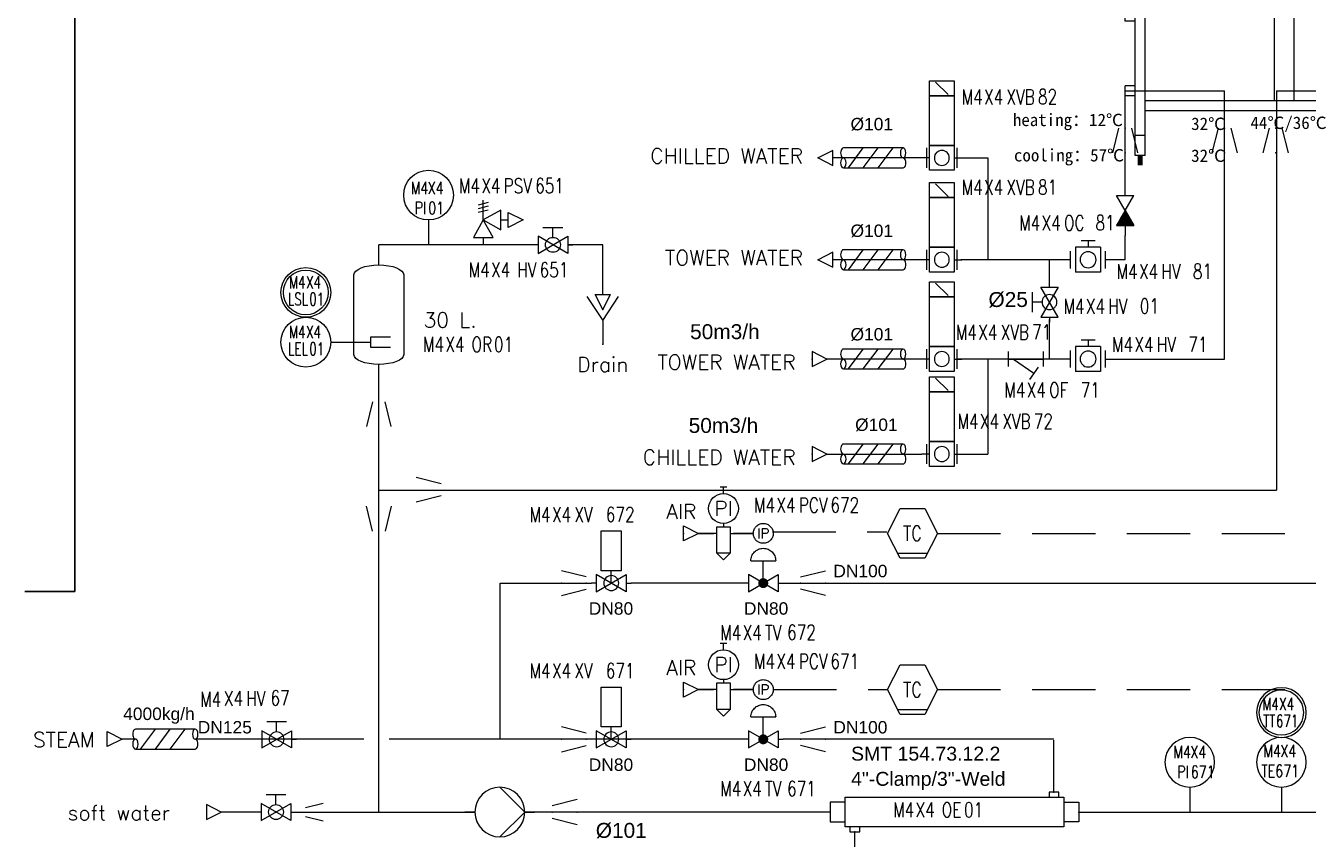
# Model space of a CAD drawing. Header units: inches. Extents: x 10544 to 11608, y 23833 to 24615.
# Drawn here: x 11099.6 to 11357.3, y 23988.8 to 24152.4 of the extents above; entities that cross this region are included whole.
import ezdxf
from ezdxf.enums import TextEntityAlignment as Align

# ---------------------------------------------------------------- set-up
doc = ezdxf.new("R2010")
doc.units = ezdxf.units.IN
doc.header["$MEASUREMENT"] = 0
doc.linetypes.add('ACAD_ISO02W100', pattern=[15, 12, -3])
doc.linetypes.add('DASHED', pattern=[19.05, 12.7, -6.35])
for name, color, linetype, lineweight in [('11 Pipe Air Instrument', 3, 'Continuous', 30), ('19 Pipe Process', 30, 'Continuous', 30), ('31 Equipment', 7, 'Continuous', 9), ('32 Instruments Control Loop', 140, 'DASHED', 9), ('33 Instruments Labels', 7, 'Continuous', 9), ('40 TXT Data', 7, 'Continuous', 9), ('43 TXT English', 7, 'Continuous', 9), ('Other-material', 7, 'Continuous', 9)]:
    doc.layers.add(name, color=color, linetype=linetype, lineweight=lineweight)
for name, color, linetype in [('13 Pipe Water Hot', 161, 'Continuous'), ('14 Pipe Water Cold', 142, 'Continuous'), ('20 Pipe Steam Industrial', 231, 'Continuous'), ('60 TXT International', 7, 'Continuous'), ('DIAMETRE', 7, 'Continuous'), ('MATERIEL-DIVERS', 7, 'Continuous'), ('POMPES-PROCESS', 7, 'Continuous'), ('REPERES', 7, 'Continuous'), ('Steam pipe', 231, 'Continuous'), ('TEXTES', 7, 'Continuous'), ('TITRE', 7, 'Continuous'), ('TUYAUTERIE-EAU', 5, 'Continuous'), ('TUYAUTERIE-VAPEUR INDUSTRIELLE', 231, 'Continuous'), ('TXT_FR', 7, 'Continuous'), ('VANNES', 7, 'Continuous')]:
    doc.layers.add(name, color=color, linetype=linetype)
doc.layers.get('REPERES').off()
doc.styles.add('ROMANS', font='ROMANS.SHX')
doc.styles.get("Standard").update_dxf_attribs({"font": 'arial.ttf'})

# ---------------------------------------------------------------- blocks, each defined once
blk = doc.blocks.new('CR')
at = {"color": 7}
for p, q in [((-2.5, 2.5), (2.5, 1.25)), ((2.5, 1.25), (2.5, 1.25)), ((2.5, -1.25), (-2.5, -2.5))]:
    blk.add_line(p, q, dxfattribs=at)
at = {"color": 7, "extrusion": (-1, 0, 0)}
blk.add_point((-2.5, 0), dxfattribs=at)
at = {"color": 7, "extrusion": (1, 0, 0)}
blk.add_point((2.5, 0), dxfattribs=at)
blk = doc.blocks.new('FLE23')
at = {"color": 7}
for p, q in [((0, -1.5), (0, 1.5)), ((0, 1.5), (3, 0)), ((3, 0), (0, -1.5))]:
    blk.add_line(p, q, dxfattribs=at)
at = {"layer": 'MATERIEL-DIVERS', "color": 2}
for p in [(0, 0), (3, 0)]:
    blk.add_point(p, dxfattribs=at)
at = {"layer": 'MATERIEL-DIVERS', "color": 7, "extrusion": (-1, 0, 0)}
blk.add_point((0, 0), dxfattribs=at)
at = {"layer": 'MATERIEL-DIVERS', "color": 7, "extrusion": (1, 0, 0)}
blk.add_point((3, 0), dxfattribs=at)
blk = doc.blocks.new('APV-FCE-GEN-REDCON-1')
at = {"layer": '31 Equipment', "color": 7}
for p, q in [((-2.5, 2.5), (2.5, 1.25)), ((2.5, 1.25), (2.5, 1.25)), ((2.5, -1.25), (-2.5, -2.5))]:
    blk.add_line(p, q, dxfattribs=at)
blk = doc.blocks.new('APV-OTH-GEN-INSULATE-1')
at = {"layer": '31 Equipment'}
for p, q in [((6, 2), (-6, 2)), ((-5, -2), (-2, 2)), ((-2, -2), (1, 2)), ((1, -2), (4, 2)), ((-6, -2), (6, -2))]:
    blk.add_line(p, q, dxfattribs=at)
for centre, major_axis in [((-6, 1), (0, 1)), ((6, -1), (0, -1))]:
    blk.add_ellipse(centre, major_axis=major_axis, ratio=0.547943, start_param=0, end_param=3.141593, dxfattribs=at)
at = {"layer": '31 Equipment', "extrusion": (0, 0, -1)}
for centre, major_axis in [((-6, -1), (0, -1)), ((6, 1), (0, 1))]:
    blk.add_ellipse(centre, major_axis=major_axis, ratio=0.547943, dxfattribs=at)
blk = doc.blocks.new('APV-VLVM-BALL-KHV+MF-1')
at = {"layer": '31 Equipment'}
for p, q in [((-2, 3.5), (2, 3.5)), ((0, 1.5), (0, 3.5)), ((-3, 1.734), (-3, -1.734)), ((-3, -1.734), (3, 1.734)), ((3, -1.734), (-3, 1.734)), ((3, 1.734), (3, -1.734))]:
    blk.add_line(p, q, dxfattribs=at)
at = {"layer": '31 Equipment', "ltscale": 38}
for p, q in [((-3, 0), (-4, 0)), ((3, 0), (4, 0))]:
    blk.add_line(p, q, dxfattribs=at)
at = {"layer": '31 Equipment'}
blk.add_circle((0, 0), 1.5, dxfattribs=at)
blk = doc.blocks.new('APV-HEX-TUB-11')
at = {"layer": '31 Equipment'}
for p, q in [((47, 3), (3, 3)), ((3, 3), (3, -3)), ((4, 3), (4, 4)), ((4, 4), (6, 4)), ((6, 4), (6, 3)), ((47, -3), (47, 3)), ((3, 2), (0, 2)), ((0, 2), (0, -2)), ((47, 2), (50, 2)), ((50, 2), (50, -2)), ((0, -2), (3, -2)), ((50, -2), (47, -2)), ((3, -3), (47, -3)), ((44, -4), (44, -3)), ((46, -4), (44, -4)), ((46, -3), (46, -4))]:
    blk.add_line(p, q, dxfattribs=at)
at = {"layer": '31 Equipment', "ltscale": 38}
for p in [(5, 4), (0, 0), (50, 0), (45, -4)]:
    blk.add_point(p, dxfattribs=at)
blk = doc.blocks.new('APV-PMP-GEN-CENTR-1')
at = {"layer": '31 Equipment', "ltscale": 38}
for p, q in [((5, 0), (0, 5)), ((-5, 0), (-7, 0)), ((5, 0), (0, -5)), ((5, 0), (7, 0))]:
    blk.add_line(p, q, dxfattribs=at)
blk.add_circle((0, 0), 5, dxfattribs=at)
blk = doc.blocks.new('APV-INS-F-PLC-TC')
at = {"layer": '31 Equipment', "lineweight": -3}
for p, q in [((-5, 0), (-2.5, 5)), ((-2.5, 5), (2.5, 5)), ((2.5, 5), (5, 0)), ((-2.5, -5), (-5, 0)), ((5, 0), (2.5, -5)), ((-3, -4), (3, -4)), ((2.5, -5), (-2.5, -5))]:
    blk.add_line(p, q, dxfattribs=at)
at = {"layer": '33 Instruments Labels', "style": 'ROMANS', "width": 0.8}
blk.add_text('TC', height=3, dxfattribs=at).set_placement((0, 0), align=Align.MIDDLE)
blk = doc.blocks.new('APV-PNE-GEN-PRESREGL-1')
at = {"layer": '31 Equipment', "color": 7}
for p, q in [((-0.67, 9.33), (0.67, 9.33)), ((0, 8), (0, 9.33)), ((-1.33, 0), (-2, 0)), ((-1.33, -4), (-1.33, 1.33)), ((-1.33, 1.33), (1.33, 1.33)), ((1.33, 1.33), (1.33, -4)), ((1.33, 0), (2, 0)), ((-1.33, -4), (0, -5.33)), ((1.33, -4), (-1.33, -4)), ((0, -5.33), (1.33, -4))]:
    blk.add_line(p, q, dxfattribs=at)
at = {"layer": '31 Equipment'}
blk.add_line((0, 2), (0, 1.33), dxfattribs=at)
blk.add_circle((0, 5), 3, dxfattribs=at)
at = {"layer": '31 Equipment', "style": 'ROMANS'}
blk.add_text('PI', height=3, dxfattribs=at).set_placement((0, 5), align=Align.MIDDLE)
blk = doc.blocks.new('APV-VLV-IPCNV-GEN-1')
at = {"layer": '31 Equipment', "linetype": 'ACAD_ISO02W100', "ltscale": 38}
blk.add_circle((0, 0), 2, dxfattribs=at)
at = {"layer": '31 Equipment', "style": 'ROMANS'}
blk.add_text('IP', height=2, dxfattribs=at).set_placement((0, 0), align=Align.MIDDLE)
blk = doc.blocks.new('APV-VLV-MODUL-2WAY-1')
at = {"layer": '31 Equipment', "linetype": 'ACAD_ISO02W100', "ltscale": 38}
for p, q in [((2.5, 4.5), (-2.5, 4.5)), ((0, 1), (0, 4.5))]:
    blk.add_line(p, q, dxfattribs=at)
at = {"layer": '31 Equipment', "ltscale": 38}
for p, q in [((-3, 0), (-4, 0)), ((3, 0), (4, 0))]:
    blk.add_line(p, q, dxfattribs=at)
at = {"layer": '31 Equipment'}
for p, q in [((-3, 1.734), (-3, -1.734)), ((-3, -1.734), (3, 1.734)), ((3, -1.734), (-3, 1.734)), ((3, 1.734), (3, -1.734))]:
    blk.add_line(p, q, dxfattribs=at)
at = {"layer": '31 Equipment', "const_width": 1}
blk.add_lwpolyline([(-0.5, 0, 1), (0.5, 0, 1)], format="xyb", close=True, dxfattribs=at)
at = {"layer": '31 Equipment', "linetype": 'ACAD_ISO02W100', "ltscale": 38}
blk.add_arc((0, 4.5), 2.5, 0, 180, dxfattribs=at)
blk = doc.blocks.new('APV-TNK-GEN-1')
at = {"layer": '31 Equipment'}
for p, q in [((-5, 18), (-5, 2)), ((5, 2), (5, 18))]:
    blk.add_line(p, q, dxfattribs=at)
for centre, major_axis in [((0, 18), (-5, 0)), ((0, 2), (5, 0))]:
    blk.add_ellipse(centre, major_axis=major_axis, ratio=0.4, start_param=3.141593, end_param=6.283185, dxfattribs=at)
at = {"layer": '31 Equipment', "ltscale": 38}
blk.add_point((0, 0), dxfattribs=at)
blk = doc.blocks.new('NBF_ARROW-4TEXTS')
at = {"layer": '40 TXT Data', "color": 5, "style": 'ROMANS'}
blk.add_attdef('CAPACITY', text='', height=2.5, dxfattribs=at).set_placement((-5, 4), align=Align.BOTTOM_RIGHT)
blk.add_attdef('PID-NO/TAG', text='', height=2.5, dxfattribs=at).set_placement((-5, -7), align=Align.TOP_RIGHT)
at = {"layer": '43 TXT English', "style": 'ROMANS'}
blk.add_attdef('TEXT-ENG', text='', height=3, dxfattribs=at).set_placement((-5, -1), align=Align.BOTTOM_RIGHT)
at = {"layer": '60 TXT International', "style": 'ROMANS'}
blk.add_attdef('TEXT-RUS', text='', height=3, dxfattribs=at).set_placement((-5, -2), align=Align.TOP_RIGHT)
blk = doc.blocks.new('NOR_CONICAL_REDUCER')
for p, q in [((-2.07, 2.48), (2.93, 1.23)), ((2.93, -1.27), (-2.07, -2.52))]:
    blk.add_line(p, q)
blk = doc.blocks.new('APV-SIGN-ARW-FLOW-1')
at = {"layer": '31 Equipment'}
for p, q in [((-1.5, -1.5), (-1.5, 1.5)), ((-1.5, 1.5), (1.5, 0)), ((1.5, 0), (-1.5, -1.5))]:
    blk.add_line(p, q, dxfattribs=at)
blk = doc.blocks.new('EGOUT')
at = {"color": 7}
for p, q in [((-3.2, 9.61), (0, 4.81)), ((0, 4.81), (3.2, 9.61)), ((0, 4.81), (0, 0))]:
    blk.add_line(p, q, dxfattribs=at)
at = {"color": 7, "extrusion": (0, -1, 0)}
blk.add_point((0, 0), dxfattribs=at)
at = {"layer": 'POMPES-PROCESS', "style": 'ROMANS'}
blk.add_attdef('EGOUT', text='', height=3, dxfattribs=at).set_placement((0, -4), align=Align.MIDDLE)
blk = doc.blocks.new('APV-INS-M-L-PI')
at = {"layer": '31 Equipment', "color": 7}
blk.add_line((0, -5), (0, -10), dxfattribs=at)
blk.add_circle((0, 0), 5, dxfattribs=at)
at = {"layer": '33 Instruments Labels', "style": 'ROMANS', "width": 0.8, "flags": 8}
blk.add_attdef('PI', text='', height=3, dxfattribs=at).set_placement((0, 0), align=Align.MIDDLE)
blk = doc.blocks.new('APV-FCE-RELV-SI2-1')
at = {"layer": '31 Equipment'}
for p, q in [((1, 3.5), (-1, 3)), ((1, 2.75), (-1, 2.25)), ((0, 0), (0, 4)), ((1, 2), (-1, 1.5))]:
    blk.add_line(p, q, dxfattribs=at)
at = {"layer": '31 Equipment', "color": 7}
for p, q in [((0, 0), (-2, -3.5)), ((3.5, 2), (0, 0)), ((0, 0), (3.5, -2)), ((2, -3.5), (0, 0)), ((3.5, -2), (3.5, 2)), ((3.5, 0), (5, 0)), ((5, -1.5), (5, 1.5)), ((5, 1.5), (8, 0)), ((8, 0), (5, -1.5)), ((-2, -3.5), (2, -3.5)), ((0, -3.5), (0, -5))]:
    blk.add_line(p, q, dxfattribs=at)
blk = doc.blocks.new('APV-VLV-BALL-KHV+MF-3')
at = {"layer": '31 Equipment', "ltscale": 38}
for p, q in [((-3, 0), (-4, 0)), ((0, 0), (0, 2.5)), ((3, 0), (4, 0))]:
    blk.add_line(p, q, dxfattribs=at)
at = {"layer": '31 Equipment'}
for p, q in [((-3, 1.734), (-3, -1.734)), ((-3, -1.734), (3, 1.734)), ((3, -1.734), (-3, 1.734)), ((3, 1.734), (3, -1.734))]:
    blk.add_line(p, q, dxfattribs=at)
at = {"layer": '31 Equipment', "ltscale": 38}
blk.add_lwpolyline([(-2, 2.5), (2, 2.5), (2, 10.5), (-2, 10.5)], close=True, dxfattribs=at)
at = {"layer": '31 Equipment'}
blk.add_circle((0, 0), 1.5, dxfattribs=at)
blk = doc.blocks.new('REPNORM1')
at = {"layer": 'TEXTES', "style": 'ROMANS', "width": 0.75}
for tag, p in [('ZONE', (-9.75, -1.25)), ('SOUSZONE', (-5.25, -1.25)), ('ELEMENT', (-0.75, -1.25)), ('NUM', (5.59, -1.22))]:
    blk.add_attdef(tag, p, '', height=3, dxfattribs=at)
blk = doc.blocks.new('REPNORM')
at = {"layer": 'TEXTES', "style": 'ROMANS', "width": 0.75}
for tag, p in [('ZONE', (-9.75, -1.25)), ('SOUSZONE', (-5.25, -1.25)), ('ELEMENT', (0, -1.25)), ('NUM', (4.5, -1.25))]:
    blk.add_attdef(tag, p, '', height=3, dxfattribs=at)
blk = doc.blocks.new('APV-INS-M-L-LE2')
at = {"layer": '31 Equipment', "color": 7}
blk.add_line((5, 0), (13, 0), dxfattribs=at)
at = {"layer": '31 Equipment', "lineweight": 25}
blk.add_lwpolyline([(17, 1), (13, 1), (13, 0), (13, -1), (17, -1)], dxfattribs=at)
at = {"layer": '31 Equipment', "color": 7}
blk.add_circle((0, 0), 5, dxfattribs=at)
at = {"layer": '33 Instruments Labels', "style": 'ROMANS', "width": 0.8}
blk.add_attdef('LE?', text='', height=3, dxfattribs=at).set_placement((0, 0), align=Align.MIDDLE)
blk = doc.blocks.new('APV-INS-F-L-LS')
at = {"layer": '31 Equipment'}
for radius in [5, 4.5]:
    blk.add_circle((0, 0), radius, dxfattribs=at)
at = {"layer": '33 Instruments Labels', "style": 'ROMANS', "width": 0.8}
blk.add_attdef('LS?', text='', height=3, dxfattribs=at).set_placement((0, 0), align=Align.MIDDLE)
blk = doc.blocks.new('REPINS2')
at = {"layer": 'TEXTES', "style": 'ROMANS', "width": 0.7}
for tag, p in [('ZONE', (-3.35, 0.8)), ('SOUSZONE', (0.05, 0.8)), ('NUM', (0.7, -2.6))]:
    blk.add_attdef(tag, p, '', height=2.5, dxfattribs=at)
blk.add_attdef('ELEMENT', text='', height=2.5, dxfattribs=at).set_placement((-1.56, -2.59), align=Align.CENTER)
blk = doc.blocks.new('REPINS')
at = {"layer": 'TEXTES', "style": 'ROMANS', "width": 0.75}
for tag, p in [('ZONE', (-3.3, 1)), ('SOUSZONE', (0.1, 1)), ('NUM', (0.2, -3))]:
    blk.add_attdef(tag, p, '', height=2.5, dxfattribs=at)
blk.add_attdef('ELEMENT', text='', height=2.5, dxfattribs=at).set_placement((-0.2, -3), align=Align.RIGHT)
blk = doc.blocks.new('FLE23-A')
at = {"color": 7}
for p, q in [((0, 1.5), (-3, 0)), ((-3, 0), (0, -1.5)), ((0, -1.5), (0, 1.5))]:
    blk.add_line(p, q, dxfattribs=at)
at = {"layer": 'MATERIEL-DIVERS', "color": 7, "extrusion": (-1, 0, 0)}
blk.add_point((-3, 0), dxfattribs=at)
at = {"layer": 'MATERIEL-DIVERS', "color": 2}
for p in [(-3, 0), (0, 0)]:
    blk.add_point(p, dxfattribs=at)
at = {"layer": 'MATERIEL-DIVERS', "color": 7, "extrusion": (1, 0, 0)}
blk.add_point((0, 0), dxfattribs=at)
blk = doc.blocks.new('APV-VLV-BFLY-SVS-3')
at = {"layer": '31 Equipment', "ltscale": 38}
for p, q in [((1.25, 15.25), (-1.25, 12.75)), ((-2.5, 0), (-4, 0)), ((2.5, 2.5), (-2.5, 2.5)), ((-2.5, 2.5), (-2.5, -2.5)), ((2.5, -2.5), (2.5, 2.5)), ((2.5, 0), (4, 0)), ((-2.5, -2.5), (2.5, -2.5))]:
    blk.add_line(p, q, dxfattribs=at)
at = {"layer": '31 Equipment'}
for p, q in [((-3, 2), (-3, -2)), ((3, -2), (3, 2))]:
    blk.add_line(p, q, dxfattribs=at)
at = {"layer": '31 Equipment', "ltscale": 38}
for points in [[(-2.5, 12.5), (2.5, 12.5), (2.5, 15.5), (-2.5, 15.5)], [(-2.5, 2.5), (2.5, 2.5), (2.5, 12.5), (-2.5, 12.5)]]:
    blk.add_lwpolyline(points, close=True, dxfattribs=at)
blk.add_circle((0, 0), 1.5, dxfattribs=at)
blk = doc.blocks.new('APV-FILT-GEN-Y-1')
at = {"layer": '31 Equipment'}
for p, q in [((-3.5, -1.5), (-3.5, 1.5)), ((-3.5, 0), (3.5, 0)), ((-2.5, 0), (1.6, -2.87)), ((3.5, 1.5), (3.5, -1.5)), ((2.46, -1.64), (0.74, -4.1))]:
    blk.add_line(p, q, dxfattribs=at)
blk = doc.blocks.new('VALVBUTT A BRIDES')
at = {"layer": 'VANNES'}
for p, q in [((-1.4, 3.77), (1.4, 3.77)), ((0, 3.77), (0, 2.5)), ((-3.5, -1.73), (-3.5, 1.74)), ((-2.5, 2.5), (-2.5, -2.5)), ((-2.5, 2.5), (2.5, 2.5)), ((2.5, 2.5), (2.5, -2.5)), ((3.5, -1.73), (3.5, 1.74)), ((-2.5, -2.5), (2.5, -2.5))]:
    blk.add_line(p, q, dxfattribs=at)
blk.add_circle((0, 0), 1.6, dxfattribs=at)
blk = doc.blocks.new('APV-FCE-NRV-GEN-1')
at = {"layer": '31 Equipment'}
h = blk.add_hatch(dxfattribs=at)
h.set_pattern_fill('ANSI31', color=256, scale=0.01, style=0)
h.set_pattern_definition([(45, (0, 0), (-0.02245064, 0.02245064), [])])
h.paths.add_polyline_path([(3, 1.75), (3, -1.75), (0, 0)])
at = {"layer": '31 Equipment', "linetype": 'ACAD_ISO02W100', "ltscale": 38}
for p, q in [((-3, 0), (-5, 0)), ((0, 0), (-3, 1.75)), ((-3, 1.75), (-3, -1.75)), ((0, 0), (-3, -1.75)), ((0, 0), (3, 1.75)), ((0, 0), (3, -1.75)), ((3, 1.75), (3, -1.75)), ((3, 0), (5, 0))]:
    blk.add_line(p, q, dxfattribs=at)
blk = doc.blocks.new('APV-HEX-PLAT-13')
at = {"layer": '31 Equipment'}
for p, q in [((-1, 2), (-1, 37)), ((-1, 37), (1, 37)), ((1, 2), (1, 37)), ((15, 10), (15, 37)), ((15, 37), (17, 37)), ((17, 10), (17, 37)), ((103, 2), (103, 37)), ((103, 37), (105, 37)), ((105, 2), (105, 37)), ((1, 36), (15, 36)), ((17, 36), (103, 36)), ((1, 32), (15, 32)), ((12, 29), (12, 31)), ((12, 31), (15, 31)), ((17, 32), (103, 32)), ((43, 13), (43, 32)), ((47, 13), (47, 32)), ((73, 13), (73, 32)), ((77, 13), (77, 32)), ((105, 31), (107, 31)), ((107, 29), (107, 31)), ((12, 29), (15, 29)), ((105, 29), (107, 29)), ((12, 16), (15, 16)), ((12, 14), (12, 16)), ((105, 16), (107, 16)), ((107, 14), (107, 16)), ((1, 13), (15, 13)), ((12, 14), (15, 14)), ((17, 13), (103, 13)), ((105, 14), (107, 14)), ((1, 11), (15, 11)), ((17, 11), (103, 11)), ((15, 10), (17, 10)), ((-1, 6), (1, 6)), ((103, 6), (105, 6)), ((-1, 2), (1, 2)), ((103, 2), (105, 2))]:
    blk.add_line(p, q, dxfattribs=at)
for points in [[(0.5, 2), (-0.5, 2), (0.5, 0), (-0.5, 0)], [(104.5, 2), (103.5, 2), (104.5, 0), (103.5, 0)]]:
    blk.add_trace(points, dxfattribs=at)
blk = doc.blocks.new('APV-INS-M-L-TE')
at = {"layer": '31 Equipment', "color": 7}
blk.add_line((0, -5), (0, -10), dxfattribs=at)
blk.add_circle((0, 0), 5, dxfattribs=at)
at = {"layer": '33 Instruments Labels', "style": 'ROMANS', "width": 0.8, "flags": 8}
blk.add_attdef('TE', text='', height=3, dxfattribs=at).set_placement((0, 0), align=Align.MIDDLE)
blk = doc.blocks.new('APV-INS-F-L-TT')
at = {"layer": '31 Equipment'}
for radius in [5, 4.5]:
    blk.add_circle((0, 0), radius, dxfattribs=at)

msp = doc.modelspace()

# ---------------------------------------------------------------- linework, layer by layer
at = {"layer": '11 Pipe Air Instrument'}
for p, q in [((11237.8, 24050.29), (11234.8, 24050.29)), ((11245.8, 24050.29), (11241.8, 24050.29)), ((11237.8, 24018.88), (11234.8, 24018.88)), ((11245.8, 24018.88), (11241.8, 24018.88))]:
    msp.add_line(p, q, dxfattribs=at)
at = {"layer": '13 Pipe Water Hot'}
for p, q in [((11350.94, 24139.26), (11381.39, 24139.26)), ((11350.94, 24139.26), (11350.94, 24058.98)), ((11350.94, 24132.86), (11350.94, 24058.98)), ((11170.53, 23994.26), (11170.53, 24084.26)), ((11170.54, 24058.98), (11350.94, 24058.98)), ((11153.87, 23994.26), (11189.85, 23994.26)), ((11261.23, 23994.26), (11199.85, 23994.26)), ((11311.23, 23994.26), (11381.39, 23994.26))]:
    msp.add_line(p, q, dxfattribs=at)
at = {"layer": '14 Pipe Water Cold'}
for p, q in [((11320.53, 24139.26), (11340.53, 24139.26)), ((11320.53, 24118.21), (11320.53, 24139.26)), ((11340.53, 24085.35), (11340.53, 24139.26)), ((11262.59, 24125.79), (11261.81, 24125.79)), ((11279.69, 24125.79), (11262.59, 24125.79)), ((11320.53, 24105.31), (11320.53, 24110.21)), ((11280.53, 24105.31), (11261.81, 24105.31)), ((11309.58, 24105.31), (11287.53, 24105.31)), ((11305.32, 24100.79), (11305.32, 24105.31)), ((11320.53, 24105.31), (11316.58, 24105.31)), ((11305.32, 24085.35), (11305.32, 24093.29)), ((11279.69, 24085.35), (11260.6, 24085.35)), ((11290.33, 24085.35), (11286.69, 24085.35)), ((11302.33, 24085.35), (11290.33, 24085.35)), ((11309.58, 24085.35), (11299.08, 24085.35)), ((11316.58, 24085.35), (11340.53, 24085.35)), ((11260.6, 24066.24), (11279.69, 24066.24)), ((11287.69, 24066.24), (11292.9, 24066.24))]:
    msp.add_line(p, q, dxfattribs=at)
at = {"layer": '14 Pipe Water Cold', "ltscale": 2}
msp.add_line((11145.87, 23994.26), (11138.87, 23994.26), dxfattribs=at)
at = {"layer": '14 Pipe Water Cold'}
for points in [[(11287.69, 24125.79), (11292.9, 24125.79), (11292.9, 24105.31)], [(11292.9, 24085.35), (11292.9, 24066.24)]]:
    msp.add_lwpolyline(points, dxfattribs=at)
at = {"layer": '19 Pipe Process'}
msp.add_line((11099.36, 24038.63), (11109.41, 24038.63), dxfattribs=at)
msp.add_lwpolyline([(11351.36, 24154.3), (11109.41, 24154.3), (11109.41, 24038.63)], dxfattribs=at)
at = {"layer": '20 Pipe Steam Industrial'}
for p, q in [((11244.78, 24040.29), (11221.25, 24040.29)), ((11121.79, 24008.88), (11119.03, 24008.88)), ((11167.55, 24008.88), (11133.79, 24008.88)), ((11244.8, 24008.88), (11172.64, 24008.88)), ((11244.78, 24008.88), (11230.8, 24008.88)), ((11306.23, 24008.88), (11251.8, 24008.88)), ((11306.23, 23998.26), (11306.23, 24008.68))]:
    msp.add_line(p, q, dxfattribs=at)
for points in [[(11194.93, 24008.88), (11194.93, 24040.29), (11213.25, 24040.29)], [(11251.8, 24040.29), (11469.69, 24040.29), (11469.69, 23998.26)]]:
    msp.add_lwpolyline(points, dxfattribs=at)
at = {"layer": '32 Instruments Control Loop'}
for p, q in [((11249.66, 24050.58), (11272.66, 24050.58)), ((11249.8, 24018.88), (11272.8, 24018.88))]:
    msp.add_line(p, q, dxfattribs=at)
for points in [[(11282.8, 24050.29), (11450.7, 24050.29), (11450.67, 24131.09)], [(11282.8, 24018.88), (11361.5, 24018.88), (11361.5, 24037.02)]]:
    msp.add_lwpolyline(points, dxfattribs=at)
at = {"layer": 'TUYAUTERIE-EAU'}
for p, q in [((11202.53, 24108.31), (11170.53, 24108.31)), ((11170.53, 24104.26), (11170.53, 24108.31)), ((11215.53, 24108.31), (11208.53, 24108.31)), ((11215.53, 24098.31), (11215.53, 24108.31))]:
    msp.add_line(p, q, dxfattribs=at)
at = {"layer": 'TUYAUTERIE-VAPEUR INDUSTRIELLE'}
msp.add_line((11266.23, 23977.55), (11266.23, 23990.26), dxfattribs=at)

# ---------------------------------------------------------------- block references
at = {"layer": '14 Pipe Water Cold', "xscale": -1}
for p in [(11313.08, 24105.31), (11313.08, 24085.35)]:
    msp.add_blockref('VALVBUTT A BRIDES', p, dxfattribs=at)
at = {"layer": '31 Equipment', "xscale": -1}
for name, p in [('APV-HEX-PLAT-13', (11427.53, 24124.26)), ('APV-TNK-GEN-1', (11170.53, 24084.26)), ('APV-VLV-BALL-KHV+MF-3', (11217.25, 24040.29)), ('APV-VLV-BALL-KHV+MF-3', (11217.25, 24008.88)), ('APV-VLVM-BALL-KHV+MF-1', (11150, 24008.88)), ('APV-HEX-TUB-11', (11311.23, 23994.26))]:
    msp.add_blockref(name, p, dxfattribs=at)
at = {"layer": '31 Equipment'}
for p, values in [((11260.81, 24124.79), {'TEXT-ENG': 'CHILLED WATER'}), ((11260.81, 24104.31), {'TEXT-ENG': 'TOWER WATER'}), ((11259.31, 24083.31), {'TEXT-ENG': 'TOWER WATER'}), ((11259.31, 24064.2), {'TEXT-ENG': 'CHILLED WATER'}), ((11239.36, 24053.29), {'TEXT-ENG': 'AIR'}), ((11239.36, 24021.88), {'TEXT-ENG': 'AIR'})]:
    msp.add_blockref('NBF_ARROW-4TEXTS', p, dxfattribs=at).add_auto_attribs(values)
for name, p in [('APV-OTH-GEN-INSULATE-1', (11269.9, 24125.79)), ('APV-INS-M-L-PI', (11180.53, 24118.31)), ('APV-FCE-RELV-SI2-1', (11191.53, 24113.31)), ('APV-OTH-GEN-INSULATE-1', (11269.9, 24105.31)), ('APV-OTH-GEN-INSULATE-1', (11269.9, 24085.35)), ('APV-OTH-GEN-INSULATE-1', (11269.9, 24066.24)), ('APV-FCE-GEN-REDCON-1', (11180.54, 24059.08)), ('APV-OTH-GEN-INSULATE-1', (11127.63, 24008.92)), ('APV-SIGN-ARW-FLOW-1', (11117.45, 24008.92))]:
    msp.add_blockref(name, p, dxfattribs=at)
at = {"layer": '31 Equipment', "xscale": -1}
for name, p, rotation in [('APV-FCE-NRV-GEN-1', (11320.53, 24115.21), 90), ('APV-VLVM-BALL-KHV+MF-1', (11305.32, 24096.79), 90), ('APV-FCE-GEN-REDCON-1', (11170.54, 24074.26), 270), ('APV-INS-M-L-PI', (11333.51, 24004.26), 359.9999999999998), ('APV-PMP-GEN-CENTR-1', (11194.85, 23994.26), 180), ('APV-SIGN-ARW-FLOW-1', (11137.37, 23994.26), 180)]:
    msp.add_blockref(name, p, dxfattribs=dict(at, rotation=rotation))
at = {"layer": '31 Equipment'}
for name, p, rotation in [('APV-VLVM-BALL-KHV+MF-1', (11205.53, 24108.31), 0.0001520395044134), ('APV-FCE-GEN-REDCON-1', (11170.54, 24053.26), 270)]:
    msp.add_blockref(name, p, dxfattribs=dict(at, rotation=rotation))
ref = msp.add_blockref('NBF_ARROW-4TEXTS', (11118.47, 24009.4), dxfattribs=at)
ref.add_attrib('TEXT-ENG', 'STEAM', dxfattribs={"layer": '43 TXT English', "height": 3, "style": 'ROMANS'}).set_placement((11113.47, 24006.4), align=Align.BOTTOM_RIGHT)
ref = msp.add_blockref('NBF_ARROW-4TEXTS', (11133.55, 23994.7), dxfattribs=at)
ref.add_attrib('TEXT-ENG', 'soft water', dxfattribs={"layer": '43 TXT English', "height": 3, "style": 'ROMANS'}).set_placement((11128.55, 23991.7), align=Align.BOTTOM_RIGHT)
at = {"layer": '31 Equipment', "xscale": -0.700000000000003, "yscale": 0.700000000000003, "zscale": 0.700000000000003}
msp.add_blockref('NOR_CONICAL_REDUCER', (11157.87, 23994.26), dxfattribs=at)
at = {"layer": '33 Instruments Labels'}
for p in [(11277.8, 24050.29), (11277.8, 24018.88)]:
    msp.add_blockref('APV-INS-F-PLC-TC', p, dxfattribs=at)
at = {"layer": '33 Instruments Labels', "xscale": -1}
for name, p in [('APV-INS-F-L-TT', (11351.93, 24014.26)), ('APV-INS-M-L-TE', (11351.93, 24004.26))]:
    msp.add_blockref(name, p, dxfattribs=at)
at = {"layer": 'MATERIEL-DIVERS'}
for name, p in [('FLE23-A', (11261.81, 24125.79)), ('FLE23-A', (11261.81, 24105.31)), ('APV-INS-F-L-LS', (11155.86, 24098.74)), ('APV-INS-M-L-LE2', (11155.86, 24088.74)), ('APV-PNE-GEN-PRESREGL-1', (11239.8, 24050.29)), ('APV-PNE-GEN-PRESREGL-1', (11239.8, 24018.88)), ('APV-VLVM-BALL-KHV+MF-1', (11149.87, 23994.26))]:
    msp.add_blockref(name, p, dxfattribs=at)
msp.add_blockref('EGOUT', (11215.53, 24088.31), dxfattribs=at).add_auto_attribs({'EGOUT': 'Drain'})
for name, p, rotation in [('FLE23', (11215.53, 24098.31), 270), ('FLE23-A', (11257.6, 24085.35), 180), ('FLE23-A', (11257.6, 24066.24), 180)]:
    msp.add_blockref(name, p, dxfattribs=dict(at, rotation=rotation))
at = {"layer": 'MATERIEL-DIVERS', "xscale": -1}
msp.add_blockref('CR', (11207.89, 23994.26), dxfattribs=at)
at = {"layer": 'Other-material'}
for p, rotation in [((11320.53, 24129.28), 90.00000000000001), ((11340.53, 24129.28), 90.00000000000001), ((11350.79, 24129.28), 90.00000000000001), ((11257.81, 24040.29), 180), ((11257.81, 24008.88), 180)]:
    msp.add_blockref('CR', p, dxfattribs=dict(at, rotation=rotation))
at = {"layer": 'Other-material', "xscale": -1, "rotation": 180}
for p in [(11209.74, 24040.29), (11209.74, 24008.88)]:
    msp.add_blockref('CR', p, dxfattribs=at)
at = {"layer": 'REPERES'}
for name, p, values in [('REPNORM1', (11297.42, 24137.8), {'ZONE': 'M4', 'SOUSZONE': 'X4', 'ELEMENT': 'XVB', 'NUM': '82'}), ('REPNORM1', (11196.37, 24119.92), {'ZONE': 'M4', 'SOUSZONE': 'X4', 'ELEMENT': 'PSV', 'NUM': '651'}), ('REPINS', (11180.27, 24117.47), {'ZONE': 'M4', 'SOUSZONE': 'X4', 'ELEMENT': 'PI', 'NUM': '01'}), ('REPNORM1', (11297.42, 24119.62), {'ZONE': 'M4', 'SOUSZONE': 'X4', 'ELEMENT': 'XVB', 'NUM': '81'}), ('REPNORM1', (11308.98, 24112.46), {'ZONE': 'M4', 'SOUSZONE': 'X4', 'ELEMENT': 'OC', 'NUM': '81'}), ('REPNORM', (11198.35, 24103.03), {'ZONE': 'M4', 'SOUSZONE': 'X4', 'ELEMENT': 'HV', 'NUM': '651'}), ('REPNORM1', (11328.55, 24102.69), {'ZONE': 'M4', 'SOUSZONE': 'X4', 'ELEMENT': 'HV', 'NUM': '81'}), ('REPINS2', (11155.86, 24098.74), {'ZONE': 'M4', 'SOUSZONE': 'X4', 'NUM': '01', 'ELEMENT': 'LSL'}), ('REPNORM1', (11317.89, 24095.71), {'ZONE': 'M4', 'SOUSZONE': 'X4', 'ELEMENT': 'HV', 'NUM': '01'}), ('REPINS2', (11155.86, 24088.74), {'ZONE': 'M4', 'SOUSZONE': 'X4', 'NUM': '01', 'ELEMENT': 'LEL'}), ('REPNORM1', (11296.25, 24090.48), {'ZONE': 'M4', 'SOUSZONE': 'X4', 'ELEMENT': 'XVB', 'NUM': '71'}), ('REPNORM', (11189.17, 24088.03), {'ZONE': 'M4', 'SOUSZONE': 'X4', 'ELEMENT': 'OR', 'NUM': '01'}), ('REPNORM1', (11327.63, 24088.01), {'ZONE': 'M4', 'SOUSZONE': 'X4', 'ELEMENT': 'HV', 'NUM': '71'}), ('REPNORM1', (11306, 24078.86), {'ZONE': 'M4', 'SOUSZONE': 'X4', 'ELEMENT': 'OF', 'NUM': '71'}), ('REPNORM1', (11296.58, 24072.55), {'ZONE': 'M4', 'SOUSZONE': 'X4', 'ELEMENT': 'XVB', 'NUM': '72'}), ('REPNORM1', (11255.69, 24055.72), {'ZONE': 'M4', 'SOUSZONE': 'X4', 'ELEMENT': 'PCV', 'NUM': '672'}), ('REPNORM1', (11210.57, 24053.81), {'ZONE': 'M4', 'SOUSZONE': 'X4', 'ELEMENT': 'XV', 'NUM': '672'}), ('REPNORM1', (11210.57, 24022.4), {'ZONE': 'M4', 'SOUSZONE': 'X4', 'ELEMENT': 'XV', 'NUM': '671'}), ('REPNORM1', (11255.69, 24024.3), {'ZONE': 'M4', 'SOUSZONE': 'X4', 'ELEMENT': 'PCV', 'NUM': '671'}), ('REPINS', (11333.52, 24004.08), {'ZONE': 'M4', 'SOUSZONE': 'X4', 'ELEMENT': 'PI', 'NUM': '671'}), ('REPNORM', (11283.65, 23994.46), {'ZONE': 'M4', 'SOUSZONE': 'X4', 'ELEMENT': 'OE', 'NUM': '01'})]:
    msp.add_blockref(name, p, dxfattribs=at).add_auto_attribs(values)
ref = msp.add_blockref('REPNORM1', (11248.9, 24030.1), dxfattribs=at)
ref.add_attrib('ZONE', 'M4', (11239.15, 24028.85), dxfattribs={"layer": 'TEXTES', "height": 3, "style": 'ROMANS', "width": 0.75})
ref.add_attrib('SOUSZONE', 'X4', (11243.65, 24028.85), dxfattribs={"layer": 'TEXTES', "height": 3, "style": 'ROMANS', "width": 0.75})
ref.add_attrib('ELEMENT', 'TV', (11248.15, 24028.85), dxfattribs={"layer": 'TEXTES', "height": 3, "style": 'ROMANS', "width": 0.75})
ref.add_attrib('NUM', '672', (11252.58, 24028.88), dxfattribs={"layer": 'TEXTES', "height": 3, "style": 'ROMANS', "width": 0.75})
ref = msp.add_blockref('REPNORM1', (11144.64, 24016.84), dxfattribs=at)
ref.add_attrib('ZONE', 'M4', (11134.63, 24015.42), dxfattribs={"layer": 'TEXTES', "height": 3, "style": 'ROMANS', "width": 0.75})
ref.add_attrib('SOUSZONE', 'X4', (11139.39, 24015.59), dxfattribs={"layer": 'TEXTES', "height": 3, "style": 'ROMANS', "width": 0.75})
ref.add_attrib('ELEMENT', 'HV', (11143.89, 24015.59), dxfattribs={"layer": 'TEXTES', "height": 3, "style": 'ROMANS', "width": 0.75})
ref.add_attrib('NUM', '67', (11148.78, 24015.69), dxfattribs={"layer": 'TEXTES', "height": 3, "style": 'ROMANS', "width": 0.75})
ref = msp.add_blockref('REPINS2', (11351.44, 24013.92), dxfattribs=at)
ref.add_attrib('ZONE', 'M4', (11348.09, 24014.72), dxfattribs={"layer": 'TEXTES', "height": 2.5, "style": 'ROMANS', "width": 0.7})
ref.add_attrib('SOUSZONE', 'X4', (11351.49, 24014.72), dxfattribs={"layer": 'TEXTES', "height": 2.5, "style": 'ROMANS', "width": 0.7})
ref.add_attrib('NUM', '671', (11350.84, 24011.32), dxfattribs={"layer": 'TEXTES', "height": 2.5, "style": 'ROMANS', "width": 0.7})
ref.add_attrib('ELEMENT', 'TT', dxfattribs={"layer": 'TEXTES', "height": 2.5, "style": 'ROMANS', "width": 0.7}).set_placement((11349.46, 24011.33), align=Align.CENTER)
ref = msp.add_blockref('REPINS', (11351.61, 24004.26), dxfattribs=at)
ref.add_attrib('ZONE', 'M4', (11348.31, 24005.26), dxfattribs={"layer": 'TEXTES', "height": 2.5, "style": 'ROMANS', "width": 0.75})
ref.add_attrib('SOUSZONE', 'X4', (11351.71, 24005.26), dxfattribs={"layer": 'TEXTES', "height": 2.5, "style": 'ROMANS', "width": 0.75})
ref.add_attrib('ELEMENT', 'TE', dxfattribs={"layer": 'TEXTES', "height": 2.5, "style": 'ROMANS', "width": 0.75}).set_placement((11350.7, 24001.26), align=Align.RIGHT)
ref.add_attrib('NUM', '671', (11350.7, 24001.26), dxfattribs={"layer": 'TEXTES', "height": 2.5, "style": 'ROMANS', "width": 0.75})
ref = msp.add_blockref('REPNORM1', (11248.9, 23998.69), dxfattribs=at)
ref.add_attrib('ZONE', 'M4', (11239.15, 23997.44), dxfattribs={"layer": 'TEXTES', "height": 3, "style": 'ROMANS', "width": 0.75})
ref.add_attrib('SOUSZONE', 'X4', (11243.65, 23997.44), dxfattribs={"layer": 'TEXTES', "height": 3, "style": 'ROMANS', "width": 0.75})
ref.add_attrib('ELEMENT', 'TV', (11248.15, 23997.44), dxfattribs={"layer": 'TEXTES', "height": 3, "style": 'ROMANS', "width": 0.75})
ref.add_attrib('NUM', '671', (11252.58, 23997.46), dxfattribs={"layer": 'TEXTES', "height": 3, "style": 'ROMANS', "width": 0.75})
at = {"layer": 'Steam pipe'}
msp.add_blockref('APV-FILT-GEN-Y-1', (11300.58, 24085.35), dxfattribs=at)
at = {"layer": 'TITRE'}
for p in [(11231.8, 24050.29), (11231.8, 24018.88)]:
    msp.add_blockref('FLE23', p, dxfattribs=at)
at = {"layer": 'VANNES', "xscale": -1, "rotation": 359.9999999999998}
for p in [(11283.69, 24125.79), (11283.69, 24105.31), (11283.69, 24085.35), (11283.69, 24066.24)]:
    msp.add_blockref('APV-VLV-BFLY-SVS-3', p, dxfattribs=at)
at = {"layer": 'VANNES'}
for p in [(11247.8, 24050.29), (11247.8, 24018.88)]:
    msp.add_blockref('APV-VLV-IPCNV-GEN-1', p, dxfattribs=at)
at = {"layer": 'VANNES', "xscale": -1}
for p in [(11247.8, 24040.29), (11247.8, 24008.88)]:
    msp.add_blockref('APV-VLV-MODUL-2WAY-1', p, dxfattribs=at)

# ---------------------------------------------------------------- texts
at = {"char_height": 2.8, "width": 40.5804, "attachment_point": 1}
for s, insert in [('SMT 154.73.12.2', (11265.45, 24007.4)), ('4"-Clamp/3"-Weld', (11265.45, 24002.33))]:
    msp.add_mtext(s, dxfattribs=dict(at, insert=insert))
at = {"layer": '31 Equipment', "color": 1, "char_height": 2.5, "attachment_point": 3, "style": 'ROMANS'}
for s, insert, width in [('{\\fKaiTi|b0|i0|c134|p49;heating：\\fKaiTi|b0|i0|c0|p49;12\\fKaiTi|b0|i0|c134|p49;℃}', (11320.08, 24134.68), 28.4552), ('{\\fKaiTi|b0|i0|c134|p49;3\\fKaiTi|b0|i0|c0|p49;2\\fKaiTi|b0|i0|c134|p49;℃}', (11340.6, 24133.9), 9.1483), ('{\\fKaiTi|b0|i0|c134|p49;44℃/36℃}', (11361.03, 24134.1), 3.9988), ('{\\fKaiTi|b0|i0|c134|p49;cooling：57℃}', (11320.3, 24127.58), 28.4552), ('{\\fKaiTi|b0|i0|c134|p49;3\\fKaiTi|b0|i0|c0|p49;2\\fKaiTi|b0|i0|c134|p49;℃}', (11340.6, 24127.49), 9.1483)]:
    msp.add_mtext(s, dxfattribs=dict(at, insert=insert, width=width))
at = {"layer": '40 TXT Data', "char_height": 2.5, "width": 14.0814, "attachment_point": 1}
for s, insert in [('%%C101', (11265.34, 24133.83, 0.01)), ('%%C101', (11265.34, 24112.39, 0.01)), ('%%C101', (11265.34, 24091.58, 0.01)), ('%%C101', (11266.26, 24073.38, 0.01)), ('DN100', (11261.88, 24043.97)), ('DN80', (11212.73, 24036.44, 0.01)), ('DN80', (11243.9, 24036.44, 0.01)), ('4000kg/h', (11119.16, 24015.26, 0.01)), ('DN125', (11134.15, 24012.56)), ('DN100', (11261.88, 24012.56)), ('DN80', (11212.73, 24005.03, 0.01)), ('DN80', (11243.9, 24005.03, 0.01))]:
    msp.add_mtext(s, dxfattribs=dict(at, insert=insert))
at = {"layer": 'DIAMETRE'}
for s, p in [('%%C25', (11293.06, 24095.81)), ('50m3/h ', (11233.1, 24089.35)), ('50m3/h ', (11232.81, 24070.49)), ('%%C101', (11214.14, 23989.07))]:
    msp.add_text(s, height=3, dxfattribs=at).set_placement(p)
at = {"layer": 'TXT_FR', "insert": (11184.85, 24093.18), "char_height": 3, "width": 16.3294, "attachment_point": 5, "style": 'ROMANS'}
msp.add_mtext('30 L.', dxfattribs=at)

doc.saveas('drawing.dxf')
